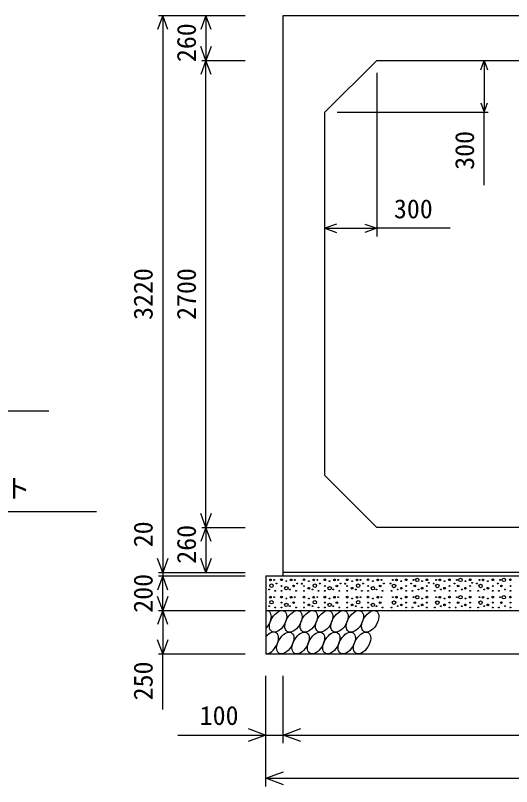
# Model space of a CAD drawing. Units: millimetres, scale not verified. Extents: x -100800 to 100800, y -35640 to 35640.
# Drawn here: x 79553 to 82418, y -13317 to -8860 of the extents above; entities that cross this region are included whole.
import ezdxf
from ezdxf.enums import TextEntityAlignment as Align

# ---------------------------------------------------------------- set-up
doc = ezdxf.new("R2010")
doc.units = ezdxf.units.MM
doc.header["$LTSCALE"] = 120
for name, color, linetype, lineweight in [('0-0_DIM', 7, 'Continuous', 25), ('0-2_HATCH', 6, 'Continuous', 25), ('0-5_OUTLINE', 3, 'Continuous', 25)]:
    doc.layers.add(name, color=color, linetype=linetype, lineweight=lineweight)
doc.styles.add('ＭＳ ゴシック', font='')
doc.styles.get('ＭＳ ゴシック').set_extended_font_data('MS Gothic')

msp = doc.modelspace()

# ---------------------------------------------------------------- linework, layer by layer
at = {"layer": '0-0_DIM'}
for p, q in [((80379, -8859.7), (80879.1, -8859.7)), ((80403, -8859.7), (80403, -12079.7)), ((80653, -8859.7), (80653, -9119.7)), ((80629, -9119.7), (80879.1, -9119.7)), ((80653, -11819.7), (80653, -9119.7)), ((82259.5, -9119.7), (82259.5, -9419.7)), ((81639.1, -9191.7), (81639.1, -10138.3)), ((81411.1, -9419.7), (82283.5, -9419.7)), ((82259.5, -9840.5), (82259.5, -9419.7)), ((81339.1, -10090.3), (81639.1, -10090.3)), ((82063.2, -10090.3), (81639.1, -10090.3)), ((78439, -11145.8), (79744.7, -11145.8)), ((78251.3, -11726.9), (80020.3, -11726.9)), ((80629, -11819.7), (80879.1, -11819.7)), ((80653, -11819.7), (80653, -12079.7)), ((80379, -12079.7), (80879.1, -12079.7)), ((80379, -12099.7), (80879.1, -12099.7)), ((80403, -12079.7), (80403, -12099.7)), ((80403, -12299.7), (80403, -12099.7)), ((80379, -12299.7), (80879.1, -12299.7)), ((80403, -12299.7), (80403, -12549.7)), ((80379, -12549.7), (80879.1, -12549.7)), ((80403, -12871.8), (80403, -12549.7)), ((80999.1, -13316.9), (80999.1, -12677.3)), ((81099.1, -13066.9), (81099.1, -12677.3)), ((80491.1, -13018.9), (80999.1, -13018.9)), ((80999.1, -13018.9), (81099.1, -13018.9)), ((81099.1, -13018.9), (84579.1, -13018.9)), ((80999.1, -13268.9), (84679.1, -13268.9))]:
    msp.add_line(p, q, dxfattribs=at)
for points in [[(80432.6, -8940.9), (80403, -8859.7), (80373.5, -8940.9)], [(80682.6, -8940.9), (80653, -8859.7), (80623.5, -8940.9)], [(80682.6, -9038.5), (80653, -9119.7), (80623.5, -9038.5)], [(80682.6, -9200.9), (80653, -9119.7), (80623.5, -9200.9)], [(82239.8, -9173.8), (82259.5, -9119.7), (82279.2, -9173.8)], [(82239.8, -9365.6), (82259.5, -9419.7), (82279.2, -9365.6)], [(81406.8, -10065.7), (81339.1, -10090.3), (81406.8, -10115)], [(81571.4, -10065.7), (81639.1, -10090.3), (81571.4, -10115)], [(80682.6, -11738.5), (80653, -11819.7), (80623.5, -11738.5)], [(80682.6, -11900.9), (80653, -11819.7), (80623.5, -11900.9)], [(80432.6, -11998.5), (80403, -12079.7), (80373.5, -11998.5)], [(80682.6, -11998.5), (80653, -12079.7), (80623.5, -11998.5)], [(80432.6, -12180.9), (80403, -12099.7), (80373.5, -12180.9)], [(80432.6, -12218.5), (80403, -12299.7), (80373.5, -12218.5)], [(80432.6, -12380.9), (80403, -12299.7), (80373.5, -12380.9)], [(80432.6, -12468.5), (80403, -12549.7), (80373.5, -12468.5)], [(80897.6, -12982), (80999.1, -13018.9), (80897.6, -13055.9)], [(81200.6, -13055.9), (81099.1, -13018.9), (81200.6, -12982)], [(81100.6, -13305.9), (80999.1, -13268.9), (81100.6, -13232)]]:
    msp.add_lwpolyline(points, dxfattribs=at)
at = {"layer": '0-2_HATCH'}
for centre, radius in [((81025.1, -12122.5), 5), ((81046.2, -12122.5), 2.5), ((81089.1, -12121.6), 5), ((81145.1, -12122.5), 5), ((81166.2, -12122.5), 2.5), ((81219.1, -12121.6), 5), ((81275.1, -12122.5), 5), ((81296.2, -12122.5), 2.5), ((81339.1, -12121.6), 5), ((81395.1, -12122.5), 5), ((81416.2, -12122.5), 2.5), ((81469.1, -12121.6), 5), ((81525.1, -12122.5), 5), ((81546.2, -12122.5), 2.5), ((81589.1, -12121.6), 5), ((81645.1, -12122.5), 5), ((81666.2, -12122.5), 2.5), ((81732, -12122.5), 2.5), ((81753.1, -12122.5), 5), ((81809.1, -12121.6), 5), ((81852, -12122.5), 2.5), ((81873.1, -12122.5), 10), ((81929.1, -12121.6), 5), ((81982, -12122.5), 2.5), ((82003.1, -12122.5), 5), ((82059.1, -12121.6), 5), ((82102, -12122.5), 2.5), ((82123.1, -12122.5), 10), ((82179.1, -12121.6), 5), ((82232, -12122.5), 2.5), ((82253.1, -12122.5), 5), ((82309.1, -12121.6), 5), ((82352, -12122.5), 2.5), ((82373.1, -12122.5), 10), ((82411, -12121.6), 5), ((81031.7, -12155.5), 10), ((81060.2, -12143.5), 2.5), ((81089.1, -12157.5), 2.5), ((81117.1, -12170.7), 10), ((81117.1, -12129.5), 2.5), ((81159.2, -12157.5), 5), ((81180.2, -12143.5), 2.5), ((81206.7, -12144.4), 2.5), ((81219.1, -12157.5), 2.5), ((81247.1, -12170.7), 5), ((81247.1, -12129.5), 2.5), ((81281.7, -12155.5), 10), ((81310.2, -12143.5), 2.5), ((81339.1, -12157.5), 2.5), ((81367.1, -12170.7), 10), ((81367.1, -12129.5), 2.5), ((81409.2, -12157.5), 5), ((81430.2, -12143.5), 2.5), ((81456.7, -12144.4), 2.5), ((81469.1, -12157.5), 2.5), ((81497.1, -12170.7), 5), ((81497.1, -12129.5), 2.5), ((81531.7, -12155.5), 10), ((81560.2, -12143.5), 2.5), ((81589.1, -12157.5), 2.5), ((81617.1, -12170.7), 10), ((81617.1, -12129.5), 2.5), ((81659.2, -12157.5), 5), ((81680.2, -12143.5), 2.5), ((81718, -12143.5), 2.5), ((81739, -12157.5), 10), ((81781.1, -12170.7), 5), ((81781.1, -12129.5), 2.5), ((81809.1, -12157.5), 2.5), ((81838, -12143.5), 2.5), ((81859, -12157.5), 5), ((81901.1, -12170.7), 5), ((81901.1, -12129.5), 2.5), ((81929.1, -12157.5), 2.5), ((81940.5, -12139.2), 2.5), ((81968, -12143.5), 2.5), ((81989, -12157.5), 10), ((82031.1, -12170.7), 5), ((82031.1, -12129.5), 2.5), ((82059.1, -12157.5), 2.5), ((82088, -12143.5), 2.5), ((82109, -12157.5), 5), ((82151.1, -12170.7), 5), ((82151.1, -12129.5), 2.5), ((82179.1, -12157.5), 2.5), ((82190.5, -12139.2), 2.5), ((82218, -12143.5), 2.5), ((82239, -12157.5), 10), ((82281.1, -12170.7), 5), ((82281.1, -12129.5), 2.5), ((82309.1, -12157.5), 2.5), ((82338, -12143.5), 2.5), ((82359, -12157.5), 5), ((82411, -12157.5), 2.5), ((81018.1, -12177.7), 2.5), ((81053.2, -12185.6), 2.5), ((81089.1, -12185.6), 2.5), ((81138.1, -12177.7), 2.5), ((81173.2, -12185.6), 2.5), ((81219.1, -12185.6), 2.5), ((81268.1, -12177.7), 2.5), ((81303.2, -12185.6), 2.5), ((81339.1, -12185.6), 2.5), ((81388.1, -12177.7), 2.5), ((81423.2, -12185.6), 2.5), ((81469.1, -12185.6), 2.5), ((81518.1, -12177.7), 2.5), ((81553.2, -12185.6), 2.5), ((81589.1, -12185.6), 2.5), ((81638.1, -12177.7), 2.5), ((81673.2, -12185.6), 2.5), ((81725, -12185.6), 2.5), ((81760.1, -12177.7), 2.5), ((81809.1, -12185.6), 2.5), ((81845, -12185.6), 2.5), ((81873.1, -12222.5), 10), ((81880.1, -12177.7), 2.5), ((81929.1, -12185.6), 2.5), ((81975, -12185.6), 2.5), ((82010.1, -12177.7), 2.5), ((82059.1, -12185.6), 2.5), ((82095, -12185.6), 2.5), ((82123.1, -12222.5), 10), ((82130.1, -12177.7), 2.5), ((82179.1, -12185.6), 2.5), ((82225, -12185.6), 2.5), ((82260.1, -12177.7), 2.5), ((82309.1, -12185.6), 2.5), ((82345, -12185.6), 2.5), ((82373.1, -12222.5), 10), ((82380.1, -12177.7), 2.5), ((82411, -12185.6), 2.5), ((81025.1, -12222.5), 5), ((81031.7, -12251.6), 10), ((81046.2, -12222.5), 2.5), ((81089.1, -12221.6), 5), ((81089.1, -12253.6), 2.5), ((81117.1, -12266.8), 10), ((81117.1, -12229.5), 2.5), ((81145.1, -12222.5), 5), ((81159.2, -12253.6), 5), ((81166.2, -12222.5), 2.5), ((81219.1, -12221.6), 5), ((81219.1, -12253.6), 2.5), ((81247.1, -12229.5), 2.5), ((81275.1, -12222.5), 5), ((81281.7, -12251.6), 10), ((81296.2, -12222.5), 2.5), ((81339.1, -12221.6), 5), ((81339.1, -12253.6), 2.5), ((81367.1, -12266.8), 10), ((81367.1, -12229.5), 2.5), ((81395.1, -12222.5), 5), ((81409.2, -12253.6), 5), ((81416.2, -12222.5), 2.5), ((81469.1, -12221.6), 5), ((81469.1, -12253.6), 2.5), ((81497.1, -12229.5), 2.5), ((81525.1, -12222.5), 5), ((81531.7, -12251.6), 10), ((81546.2, -12222.5), 2.5), ((81589.1, -12221.6), 5), ((81589.1, -12253.6), 2.5), ((81617.1, -12266.8), 10), ((81617.1, -12229.5), 2.5), ((81645.1, -12222.5), 5), ((81659.2, -12253.6), 5), ((81666.2, -12222.5), 2.5), ((81739, -12253.6), 10), ((81732, -12222.5), 2.5), ((81753.1, -12222.5), 5), ((81781.1, -12229.5), 2.5), ((81809.1, -12221.6), 5), ((81809.1, -12253.6), 2.5), ((81852, -12222.5), 2.5), ((81859, -12253.6), 5), ((81901.1, -12229.5), 2.5), ((81929.1, -12221.6), 5), ((81929.1, -12253.6), 2.5), ((81989, -12253.6), 10), ((81982, -12222.5), 2.5), ((82003.1, -12222.5), 5), ((82031.1, -12229.5), 2.5), ((82059.1, -12221.6), 5), ((82059.1, -12253.6), 2.5), ((82102, -12222.5), 2.5), ((82109, -12253.6), 5), ((82151.1, -12229.5), 2.5), ((82179.1, -12221.6), 5), ((82179.1, -12253.6), 2.5), ((82239, -12253.6), 10), ((82232, -12222.5), 2.5), ((82253.1, -12222.5), 5), ((82281.1, -12229.5), 2.5), ((82309.1, -12221.6), 5), ((82309.1, -12253.6), 2.5), ((82352, -12222.5), 2.5), ((82359, -12253.6), 5), ((82411, -12221.6), 5), ((82411, -12253.6), 2.5), ((81018.1, -12273.8), 2.5), ((81053.2, -12281.6), 2.5), ((81089.1, -12281.6), 2.5), ((81138.1, -12273.8), 2.5), ((81173.2, -12281.6), 2.5), ((81219.1, -12281.6), 2.5), ((81247.1, -12266.8), 5), ((81268.1, -12273.8), 2.5), ((81303.2, -12281.6), 2.5), ((81339.1, -12281.6), 2.5), ((81388.1, -12273.8), 2.5), ((81423.2, -12281.6), 2.5), ((81469.1, -12281.6), 2.5), ((81497.1, -12266.8), 5), ((81518.1, -12273.8), 2.5), ((81553.2, -12281.6), 2.5), ((81589.1, -12281.6), 2.5), ((81638.1, -12273.8), 2.5), ((81673.2, -12281.6), 2.5), ((81725, -12281.6), 2.5), ((81760.1, -12273.8), 2.5), ((81781.1, -12266.8), 5), ((81809.1, -12281.6), 2.5), ((81845, -12281.6), 2.5), ((81880.1, -12273.8), 2.5), ((81901.1, -12266.8), 5), ((81929.1, -12281.6), 2.5), ((81975, -12281.6), 2.5), ((82010.1, -12273.8), 2.5), ((82031.1, -12266.8), 5), ((82059.1, -12281.6), 2.5), ((82095, -12281.6), 2.5), ((82130.1, -12273.8), 2.5), ((82151.1, -12266.8), 5), ((82179.1, -12281.6), 2.5), ((82225, -12281.6), 2.5), ((82260.1, -12273.8), 2.5), ((82281.1, -12266.8), 5), ((82309.1, -12281.6), 2.5), ((82345, -12281.6), 2.5), ((82380.1, -12273.8), 2.5), ((82411, -12281.6), 2.5)]:
    msp.add_circle(centre, radius, dxfattribs=at)
for centre, start_param, end_param in [((80980.8, -12362.2), 4.335544, 6.724593), ((81022.3, -12487.2), 3.496422, 7.58605)]:
    msp.add_ellipse(centre, major_axis=(36.4, 58.9), ratio=0.5792, start_param=start_param, end_param=end_param, dxfattribs=at)
for centre in [(81069.5, -12362.2), (81158.2, -12362.2), (81246.9, -12362.2), (81335.6, -12362.2), (81424.3, -12362.2), (81513, -12362.2), (81601.6, -12362.2), (81111, -12487.2), (81199.7, -12487.2), (81288.4, -12487.2), (81377.1, -12487.2), (81465.8, -12487.2), (81554.5, -12487.2)]:
    msp.add_ellipse(centre, major_axis=(36.4, 58.9), ratio=0.5792, dxfattribs=at)
at = {"layer": '0-5_OUTLINE'}
for p, q in [((81099.1, -12099.7), (81099.1, -8859.7)), ((81639.1, -9119.7), (81339.1, -9419.7)), ((81639.1, -9119.7), (84039.1, -9119.7)), ((81339.1, -11519.7), (81339.1, -9419.7)), ((81339.1, -11519.7), (81639.1, -11819.7)), ((84039.1, -11819.7), (81639.1, -11819.7)), ((80999.1, -12099.7), (80999.1, -12549.7)), ((80999.1, -12099.7), (84679.1, -12099.7)), ((84579.1, -12079.7), (81099.1, -12079.7)), ((80999.1, -12299.7), (84679.1, -12299.7)), ((80999.1, -12549.7), (84679.1, -12549.7))]:
    msp.add_line(p, q, dxfattribs=at)
msp.add_lwpolyline([(81099.1, -8859.7), (84579.1, -8859.7), (84579.1, -12099.7)], dxfattribs=at)

# ---------------------------------------------------------------- texts
at = {"layer": '0-0_DIM', "style": 'ＭＳ ゴシック'}
for s, p in [('260', (80628, -9129.4)), ('300', (82234.5, -9752)), ('3220', (80378, -10619.7)), ('2700', (80628, -10619.7)), ('20', (80378, -11933.8)), ('260', (80628, -12028.9)), ('200', (80378, -12312.2)), ('250', (80378, -12818.5))]:
    msp.add_text(s, height=110, rotation=90, dxfattribs=at).set_placement(p, align=Align.BOTTOM_LEFT)
for s, p in [('300', (81738.3, -10065.3)), ('基礎コンクリート', (78438.6, -11682)), ('100', (80616.7, -12993.9))]:
    msp.add_text(s, height=110, dxfattribs=at).set_placement(p, align=Align.BOTTOM_LEFT)

doc.saveas('drawing.dxf')
